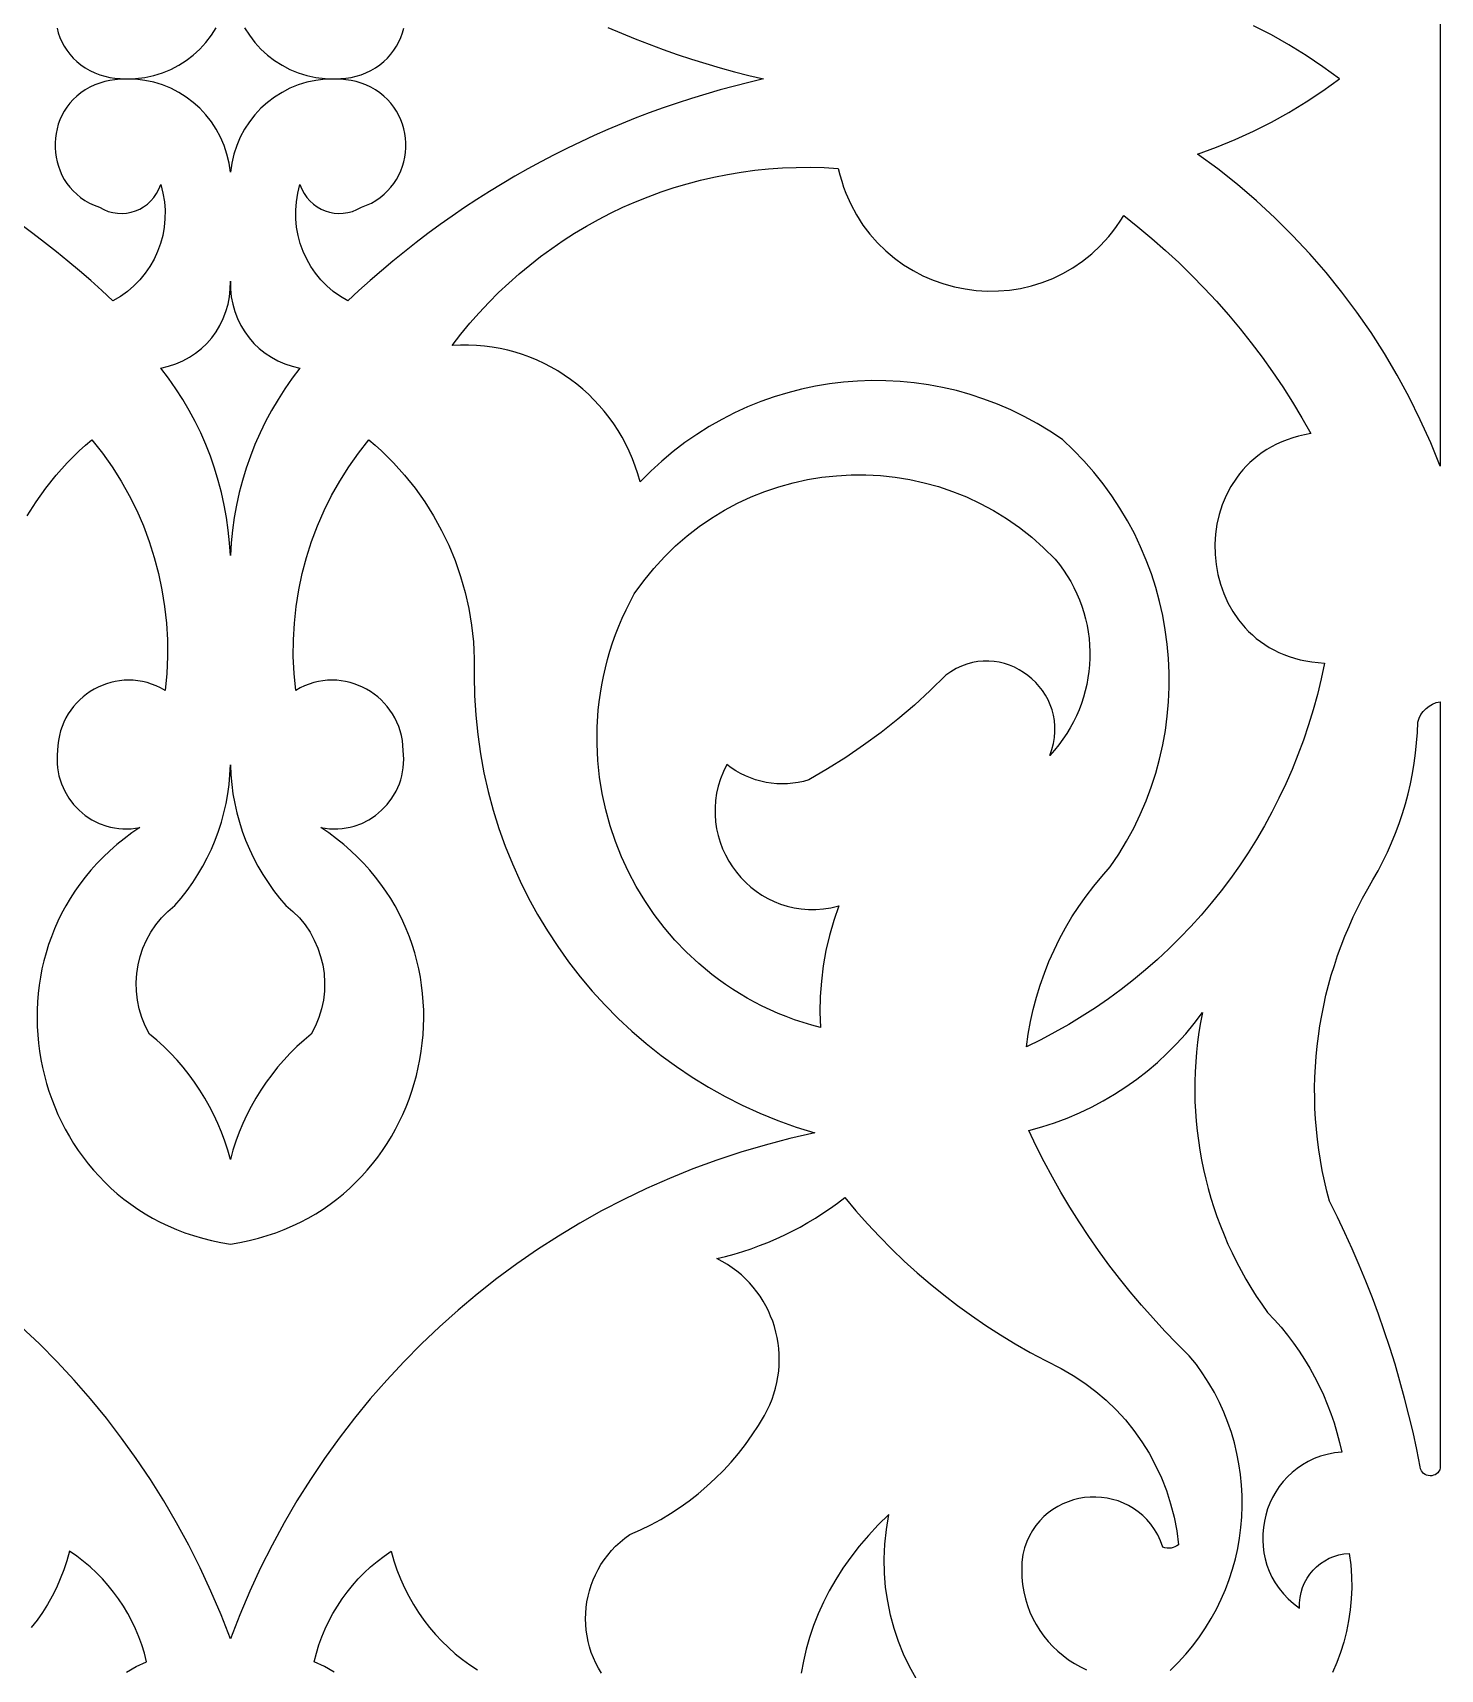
# Model space of a CAD drawing. Extents: x -350 to 350, y -250 to 250.
# Drawn here: x -256.5 to -210, y -52.6 to 1.5 of the extents above; entities that cross this region are included whole.
import ezdxf

# ---------------------------------------------------------------- set-up
doc = ezdxf.new("R2010")
doc.units = 0
doc.layers.add('BITMAP_LAYER', color=18, linetype='CONTINUOUS')

msp = doc.modelspace()

# ---------------------------------------------------------------- linework, layer by layer
at = {"layer": 'BITMAP_LAYER'}
for points in [[(-210.024, 13.07), (-210.024, 0), (-210.024, -12.807), (-210.339, -12.033), (-210.681, -11.273), (-211.049, -10.527), (-211.444, -9.797), (-211.865, -9.083), (-212.311, -8.386), (-212.782, -7.707), (-213.277, -7.045), (-213.796, -6.402), (-214.338, -5.779), (-214.902, -5.175), (-215.489, -4.593), (-216.097, -4.032), (-216.727, -3.493), (-217.377, -2.976), (-218.047, -2.483), (-217.421, -2.255), (-216.805, -2.003), (-216.199, -1.727), (-215.605, -1.428), (-215.023, -1.105), (-214.454, -0.76), (-213.898, -0.391), (-213.356, 0), (-213.898, 0.399), (-214.454, 0.775), (-215.023, 1.127), (-215.605, 1.457), (-216.199, 1.762)], [(-237.535, 1.707), (-237.083, 1.512), (-236.627, 1.325), (-236.168, 1.146), (-235.706, 0.975), (-235.241, 0.812), (-234.773, 0.657), (-234.302, 0.509), (-233.828, 0.37), (-233.352, 0.239), (-232.874, 0.116), (-232.392, 0), (-232.874, -0.114), (-233.352, -0.234), (-233.828, -0.363), (-234.302, -0.5), (-234.773, -0.644), (-235.241, -0.796), (-235.706, -0.956), (-236.168, -1.124), (-236.627, -1.299), (-237.083, -1.482), (-237.535, -1.673), (-237.985, -1.871), (-238.431, -2.076), (-238.873, -2.289), (-239.312, -2.509), (-239.747, -2.737), (-240.178, -2.972), (-240.605, -3.214), (-241.028, -3.464), (-241.448, -3.72), (-241.863, -3.984), (-242.274, -4.255), (-242.68, -4.532), (-243.082, -4.817), (-243.48, -5.109), (-243.872, -5.407), (-244.261, -5.712), (-244.644, -6.024), (-245.022, -6.343), (-245.396, -6.668), (-245.764, -7), (-246.127, -7.339), (-246.377, -7.192), (-246.609, -7.025), (-246.823, -6.841), (-247.019, -6.641), (-247.196, -6.425), (-247.353, -6.196), (-247.49, -5.956), (-247.606, -5.704), (-247.701, -5.444), (-247.774, -5.176), (-247.823, -4.902), (-247.85, -4.624), (-247.852, -4.342), (-247.831, -4.059), (-247.784, -3.775), (-247.711, -3.493), (-247.65, -3.647), (-247.574, -3.788), (-247.484, -3.917), (-247.381, -4.033), (-247.268, -4.136), (-247.145, -4.225), (-247.013, -4.3), (-246.875, -4.36), (-246.731, -4.404), (-246.583, -4.433), (-246.432, -4.445), (-246.279, -4.44), (-246.126, -4.418), (-245.975, -4.378), (-245.827, -4.32), (-245.682, -4.242), (-245.511, -4.178), (-245.35, -4.102), (-245.2, -4.015), (-245.061, -3.919), (-244.932, -3.814), (-244.813, -3.701), (-244.705, -3.58), (-244.608, -3.453), (-244.522, -3.319), (-244.446, -3.18), (-244.381, -3.036), (-244.326, -2.888), (-244.283, -2.737), (-244.25, -2.584), (-244.228, -2.428), (-244.217, -2.272), (-244.216, -2.115), (-244.227, -1.958), (-244.248, -1.802), (-244.281, -1.649), (-244.324, -1.497), (-244.379, -1.349), (-244.444, -1.204), (-244.52, -1.065), (-244.608, -0.93), (-244.707, -0.802), (-244.817, -0.68), (-244.938, -0.565), (-245.07, -0.459), (-245.213, -0.362), (-245.368, -0.274), (-245.533, -0.197), (-245.693, -0.137), (-245.857, -0.089), (-246.024, -0.053), (-246.195, -0.026), (-246.366, -0.01), (-246.538, -0.002), (-246.881, -0.012), (-247.186, -0.047), (-247.481, -0.109), (-247.767, -0.197), (-248.042, -0.308), (-248.304, -0.442), (-248.552, -0.598), (-248.786, -0.775), (-249.003, -0.971), (-249.203, -1.185), (-249.384, -1.415), (-249.545, -1.661), (-249.685, -1.922), (-249.803, -2.196), (-249.898, -2.482), (-249.968, -2.779), (-250.011, -3.085), (-250.055, -2.779), (-250.125, -2.482), (-250.219, -2.196), (-250.337, -1.922), (-250.477, -1.661), (-250.639, -1.415), (-250.82, -1.185), (-251.02, -0.971), (-251.237, -0.775), (-251.47, -0.598), (-251.718, -0.442), (-251.981, -0.308), (-252.255, -0.197), (-252.541, -0.109), (-252.837, -0.047), (-253.142, -0.012), (-253.484, -0.002), (-253.656, -0.01), (-253.828, -0.026), (-253.998, -0.053), (-254.166, -0.089), (-254.33, -0.137), (-254.489, -0.197), (-254.655, -0.274), (-254.809, -0.362), (-254.953, -0.459), (-255.085, -0.565), (-255.206, -0.68), (-255.316, -0.802), (-255.414, -0.93), (-255.502, -1.065), (-255.578, -1.204), (-255.644, -1.349), (-255.698, -1.497), (-255.742, -1.649), (-255.774, -1.802), (-255.796, -1.958), (-255.806, -2.115), (-255.806, -2.272), (-255.795, -2.428), (-255.773, -2.584), (-255.74, -2.737), (-255.696, -2.888), (-255.642, -3.036), (-255.577, -3.18), (-255.501, -3.319), (-255.414, -3.453), (-255.317, -3.58), (-255.209, -3.701), (-255.091, -3.814), (-254.962, -3.919), (-254.822, -4.015), (-254.672, -4.102), (-254.512, -4.178), (-254.341, -4.242), (-254.196, -4.32), (-254.047, -4.378), (-253.896, -4.418), (-253.743, -4.44), (-253.591, -4.445), (-253.44, -4.433), (-253.292, -4.404), (-253.148, -4.36), (-253.009, -4.3), (-252.878, -4.225), (-252.754, -4.136), (-252.641, -4.033), (-252.539, -3.917), (-252.449, -3.788), (-252.372, -3.647), (-252.311, -3.493), (-252.239, -3.775), (-252.192, -4.059), (-252.17, -4.342), (-252.173, -4.624), (-252.199, -4.902), (-252.249, -5.176), (-252.321, -5.444), (-252.416, -5.704), (-252.532, -5.956), (-252.669, -6.196), (-252.826, -6.425), (-253.003, -6.641), (-253.199, -6.841), (-253.413, -7.025), (-253.646, -7.192), (-253.895, -7.339), (-254.258, -7), (-254.627, -6.668), (-255, -6.343), (-255.379, -6.024), (-255.762, -5.712), (-256.15, -5.407), (-256.543, -5.109), (-256.94, -4.817)], [(-255.742, 1.682), (-255.698, 1.527), (-255.644, 1.376), (-255.578, 1.229), (-255.502, 1.086), (-255.414, 0.949), (-255.316, 0.818), (-255.206, 0.693), (-255.085, 0.577), (-254.953, 0.468), (-254.809, 0.369), (-254.655, 0.28), (-254.489, 0.201), (-254.33, 0.14), (-254.166, 0.091), (-253.998, 0.053), (-253.828, 0.027), (-253.656, 0.01), (-253.484, 0.002), (-253.142, 0.012), (-252.837, 0.048), (-252.541, 0.111), (-252.255, 0.2), (-251.981, 0.314), (-251.718, 0.451), (-251.47, 0.61), (-251.237, 0.79), (-251.02, 0.99), (-250.82, 1.208), (-250.639, 1.444), (-250.477, 1.695)], [(-249.545, 1.695), (-249.384, 1.444), (-249.203, 1.208), (-249.003, 0.99), (-248.786, 0.79), (-248.552, 0.61), (-248.304, 0.451), (-248.042, 0.314), (-247.767, 0.2), (-247.481, 0.111), (-247.186, 0.048), (-246.881, 0.012), (-246.538, 0.002), (-246.366, 0.01), (-246.195, 0.027), (-246.024, 0.053), (-245.857, 0.091), (-245.693, 0.14), (-245.533, 0.201), (-245.368, 0.28), (-245.213, 0.369), (-245.07, 0.468), (-244.938, 0.577), (-244.817, 0.693), (-244.707, 0.818), (-244.608, 0.949), (-244.52, 1.086), (-244.444, 1.229), (-244.379, 1.376), (-244.324, 1.527), (-244.281, 1.682)], [(-256.726, -14.447), (-256.434, -13.981), (-256.116, -13.533), (-255.771, -13.102), (-255.401, -12.69), (-255.207, -12.492), (-255.007, -12.298), (-254.801, -12.111), (-254.588, -11.928), (-254.242, -12.369), (-253.921, -12.825), (-253.625, -13.295), (-253.354, -13.778), (-253.108, -14.273), (-252.888, -14.779), (-252.694, -15.296), (-252.527, -15.821), (-252.386, -16.354), (-252.272, -16.894), (-252.185, -17.44), (-252.126, -17.991), (-252.095, -18.545), (-252.092, -19.102), (-252.117, -19.661), (-252.172, -20.22), (-252.318, -20.138), (-252.466, -20.068), (-252.616, -20.01), (-252.767, -19.962), (-252.918, -19.926), (-253.07, -19.9), (-253.222, -19.885), (-253.374, -19.88), (-253.524, -19.885), (-253.673, -19.9), (-253.82, -19.924), (-253.965, -19.958), (-254.108, -20), (-254.247, -20.052), (-254.382, -20.112), (-254.514, -20.18), (-254.641, -20.256), (-254.763, -20.34), (-254.88, -20.432), (-254.991, -20.531), (-255.096, -20.637), (-255.195, -20.75), (-255.286, -20.87), (-255.37, -20.996), (-255.447, -21.128), (-255.515, -21.266), (-255.574, -21.41), (-255.624, -21.559), (-255.664, -21.713), (-255.694, -21.872), (-255.714, -22.036), (-255.723, -22.204), (-255.737, -22.35), (-255.742, -22.494), (-255.738, -22.636), (-255.725, -22.776), (-255.705, -22.913), (-255.676, -23.048), (-255.64, -23.179), (-255.596, -23.307), (-255.487, -23.552), (-255.352, -23.781), (-255.192, -23.992), (-255.01, -24.183), (-254.808, -24.352), (-254.587, -24.497), (-254.351, -24.615), (-254.1, -24.706), (-253.971, -24.741), (-253.838, -24.767), (-253.703, -24.786), (-253.566, -24.797), (-253.427, -24.799), (-253.287, -24.792), (-253.144, -24.776), (-253.001, -24.751), (-253.267, -24.933), (-253.521, -25.122), (-253.763, -25.318), (-253.995, -25.52), (-254.215, -25.729), (-254.425, -25.944), (-254.624, -26.165), (-254.811, -26.392), (-254.988, -26.623), (-255.154, -26.86), (-255.309, -27.101), (-255.454, -27.346), (-255.588, -27.595), (-255.712, -27.848), (-255.825, -28.104), (-255.928, -28.364), (-256.021, -28.626), (-256.104, -28.891), (-256.176, -29.157), (-256.238, -29.426), (-256.29, -29.696), (-256.333, -29.968), (-256.365, -30.24), (-256.388, -30.513), (-256.4, -30.787), (-256.403, -31.061), (-256.397, -31.334), (-256.381, -31.607), (-256.355, -31.879), (-256.321, -32.15), (-256.276, -32.419), (-256.223, -32.687), (-256.16, -32.952), (-256.088, -33.215), (-256.007, -33.476), (-255.917, -33.734), (-255.818, -33.988), (-255.71, -34.239), (-255.594, -34.486), (-255.468, -34.729), (-255.334, -34.967), (-255.192, -35.2), (-255.04, -35.429), (-254.881, -35.652), (-254.713, -35.87), (-254.536, -36.081), (-254.352, -36.286), (-254.159, -36.485), (-253.958, -36.677), (-253.749, -36.862), (-253.532, -37.039), (-253.306, -37.208), (-253.074, -37.369), (-252.833, -37.522), (-252.584, -37.667), (-252.328, -37.802), (-252.065, -37.928), (-251.793, -38.044), (-251.515, -38.151), (-251.228, -38.247), (-250.935, -38.333), (-250.634, -38.408), (-250.326, -38.472), (-250.011, -38.525), (-249.696, -38.472), (-249.388, -38.408), (-249.087, -38.333), (-248.794, -38.247), (-248.508, -38.151), (-248.229, -38.044), (-247.958, -37.928), (-247.694, -37.802), (-247.438, -37.667), (-247.19, -37.522), (-246.949, -37.369), (-246.716, -37.208), (-246.491, -37.039), (-246.274, -36.862), (-246.065, -36.677), (-245.864, -36.485), (-245.671, -36.286), (-245.486, -36.081), (-245.31, -35.87), (-245.142, -35.652), (-244.982, -35.429), (-244.831, -35.2), (-244.688, -34.967), (-244.554, -34.729), (-244.429, -34.486), (-244.312, -34.239), (-244.204, -33.988), (-244.105, -33.734), (-244.015, -33.476), (-243.934, -33.215), (-243.862, -32.952), (-243.8, -32.687), (-243.746, -32.419), (-243.702, -32.15), (-243.667, -31.879), (-243.641, -31.607), (-243.625, -31.334), (-243.619, -31.061), (-243.622, -30.787), (-243.635, -30.513), (-243.657, -30.24), (-243.69, -29.968), (-243.732, -29.696), (-243.784, -29.426), (-243.847, -29.157), (-243.919, -28.891), (-244.001, -28.626), (-244.094, -28.364), (-244.197, -28.104), (-244.31, -27.848), (-244.434, -27.595), (-244.568, -27.346), (-244.713, -27.101), (-244.868, -26.86), (-245.034, -26.623), (-245.211, -26.392), (-245.399, -26.165), (-245.597, -25.944), (-245.807, -25.729), (-246.027, -25.52), (-246.259, -25.318), (-246.502, -25.122), (-246.756, -24.933), (-247.021, -24.751), (-246.878, -24.776), (-246.736, -24.792), (-246.595, -24.799), (-246.456, -24.797), (-246.319, -24.786), (-246.184, -24.767), (-246.052, -24.741), (-245.922, -24.706), (-245.672, -24.615), (-245.435, -24.497), (-245.215, -24.352), (-245.012, -24.183), (-244.83, -23.992), (-244.671, -23.781), (-244.535, -23.552), (-244.427, -23.307), (-244.383, -23.179), (-244.346, -23.048), (-244.318, -22.913), (-244.297, -22.776), (-244.285, -22.636), (-244.281, -22.494), (-244.285, -22.35), (-244.299, -22.204), (-244.308, -22.036), (-244.328, -21.872), (-244.358, -21.713), (-244.399, -21.559), (-244.449, -21.41), (-244.508, -21.266), (-244.576, -21.128), (-244.652, -20.996), (-244.736, -20.87), (-244.828, -20.75), (-244.926, -20.637), (-245.031, -20.531), (-245.142, -20.432), (-245.259, -20.34), (-245.382, -20.256), (-245.509, -20.18), (-245.64, -20.112), (-245.776, -20.052), (-245.915, -20), (-246.057, -19.958), (-246.202, -19.924), (-246.349, -19.9), (-246.498, -19.885), (-246.649, -19.88), (-246.8, -19.885), (-246.952, -19.9), (-247.104, -19.926), (-247.256, -19.962), (-247.407, -20.01), (-247.557, -20.068), (-247.705, -20.138), (-247.851, -20.22), (-247.905, -19.661), (-247.931, -19.102), (-247.927, -18.545), (-247.896, -17.991), (-247.837, -17.44), (-247.75, -16.894), (-247.637, -16.354), (-247.496, -15.821), (-247.328, -15.296), (-247.134, -14.779), (-246.914, -14.273), (-246.668, -13.778), (-246.397, -13.295), (-246.101, -12.825), (-245.78, -12.369), (-245.434, -11.928), (-245.222, -12.111), (-245.016, -12.298), (-244.621, -12.69), (-244.251, -13.102), (-243.907, -13.533), (-243.588, -13.981), (-243.296, -14.447), (-243.032, -14.927), (-242.794, -15.421), (-242.585, -15.928), (-242.404, -16.447), (-242.253, -16.976), (-242.132, -17.514), (-242.04, -18.06), (-241.98, -18.612), (-241.962, -18.891), (-241.951, -19.17), (-241.949, -19.451), (-241.955, -19.732), (-241.942, -20.387), (-241.903, -21.036), (-241.838, -21.679), (-241.748, -22.315), (-241.632, -22.944), (-241.491, -23.565), (-241.327, -24.177), (-241.138, -24.78), (-240.927, -25.373), (-240.692, -25.955), (-240.435, -26.526), (-240.157, -27.086), (-239.856, -27.633), (-239.535, -28.167), (-239.193, -28.688), (-238.832, -29.194), (-238.45, -29.685), (-238.05, -30.161), (-237.631, -30.621), (-237.193, -31.064), (-236.738, -31.49), (-236.266, -31.898), (-235.777, -32.287), (-235.271, -32.657), (-234.75, -33.007), (-234.213, -33.337), (-233.661, -33.646), (-233.095, -33.933), (-232.514, -34.198), (-231.921, -34.439), (-231.313, -34.658), (-230.694, -34.852), (-231.52, -35.04), (-232.336, -35.253), (-233.142, -35.492), (-233.938, -35.755), (-234.722, -36.044), (-235.495, -36.356), (-236.256, -36.691), (-237.004, -37.05), (-237.74, -37.432), (-238.462, -37.837), (-239.17, -38.263), (-239.864, -38.711), (-240.543, -39.18), (-241.207, -39.67), (-241.855, -40.18), (-242.487, -40.71), (-243.102, -41.26), (-243.7, -41.829), (-244.28, -42.416), (-244.842, -43.022), (-245.386, -43.646), (-245.911, -44.288), (-246.416, -44.946), (-246.902, -45.621), (-247.367, -46.313), (-247.811, -47.02), (-248.234, -47.743), (-248.635, -48.481), (-249.013, -49.234), (-249.369, -50.001), (-249.702, -50.782), (-250.011, -51.576), (-250.32, -50.782), (-250.653, -50.001), (-251.009, -49.234), (-251.388, -48.481), (-251.789, -47.743), (-252.212, -47.02), (-252.656, -46.313), (-253.121, -45.621), (-253.606, -44.946), (-254.111, -44.288), (-254.636, -43.646), (-255.18, -43.022), (-255.742, -42.416), (-256.323, -41.829), (-256.921, -41.26)], [(-218.949, -52.626), (-218.684, -52.363), (-218.434, -52.09), (-218.199, -51.807), (-217.98, -51.516), (-217.777, -51.216), (-217.589, -50.909), (-217.417, -50.595), (-217.261, -50.274), (-217.12, -49.947), (-216.996, -49.616), (-216.887, -49.279), (-216.794, -48.939), (-216.716, -48.595), (-216.655, -48.248), (-216.61, -47.9), (-216.58, -47.549), (-216.567, -47.198), (-216.57, -46.846), (-216.588, -46.494), (-216.623, -46.144), (-216.675, -45.794), (-216.742, -45.447), (-216.826, -45.102), (-216.926, -44.761), (-217.042, -44.423), (-217.174, -44.09), (-217.323, -43.762), (-217.489, -43.439), (-217.671, -43.123), (-217.869, -42.814), (-218.084, -42.512), (-218.316, -42.218), (-218.726, -41.814), (-219.126, -41.402), (-219.516, -40.98), (-219.897, -40.549), (-220.267, -40.111), (-220.626, -39.663), (-220.975, -39.208), (-221.314, -38.744), (-221.642, -38.273), (-221.959, -37.794), (-222.264, -37.307), (-222.559, -36.813), (-222.843, -36.313), (-223.114, -35.805), (-223.375, -35.291), (-223.623, -34.77), (-223.194, -34.652), (-222.772, -34.516), (-222.357, -34.361), (-221.951, -34.189), (-221.552, -34), (-221.163, -33.793), (-220.784, -33.57), (-220.414, -33.331), (-220.055, -33.076), (-219.707, -32.805), (-219.371, -32.519), (-219.047, -32.219), (-218.736, -31.904), (-218.437, -31.574), (-218.153, -31.231), (-217.883, -30.874), (-217.944, -31.2), (-217.997, -31.525), (-218.042, -31.851), (-218.078, -32.178), (-218.105, -32.505), (-218.123, -32.831), (-218.134, -33.158), (-218.135, -33.484), (-218.129, -33.81), (-218.114, -34.135), (-218.09, -34.459), (-218.058, -34.782), (-218.018, -35.104), (-217.97, -35.425), (-217.913, -35.744), (-217.849, -36.062), (-217.776, -36.378), (-217.695, -36.692), (-217.606, -37.004), (-217.509, -37.313), (-217.404, -37.62), (-217.291, -37.924), (-217.17, -38.226), (-217.041, -38.525), (-216.904, -38.82), (-216.759, -39.113), (-216.607, -39.401), (-216.447, -39.687), (-216.279, -39.968), (-216.104, -40.246), (-215.921, -40.519), (-215.73, -40.788), (-215.502, -41.03), (-215.283, -41.28), (-215.074, -41.537), (-214.875, -41.801), (-214.685, -42.071), (-214.505, -42.348), (-214.335, -42.631), (-214.175, -42.92), (-214.026, -43.215), (-213.886, -43.514), (-213.758, -43.819), (-213.64, -44.129), (-213.533, -44.443), (-213.438, -44.761), (-213.353, -45.083), (-213.28, -45.408), (-213.523, -45.435), (-213.756, -45.48), (-213.978, -45.543), (-214.189, -45.622), (-214.39, -45.715), (-214.579, -45.824), (-214.756, -45.945), (-214.922, -46.08), (-215.075, -46.225), (-215.216, -46.381), (-215.345, -46.547), (-215.46, -46.722), (-215.563, -46.904), (-215.652, -47.093), (-215.728, -47.287), (-215.789, -47.487), (-215.837, -47.69), (-215.87, -47.897), (-215.888, -48.105), (-215.891, -48.315), (-215.879, -48.524), (-215.852, -48.733), (-215.809, -48.94), (-215.75, -49.144), (-215.675, -49.344), (-215.584, -49.54), (-215.476, -49.73), (-215.35, -49.914), (-215.208, -50.09), (-215.048, -50.258), (-214.87, -50.416), (-214.674, -50.564), (-214.674, -50.386), (-214.656, -50.212), (-214.622, -50.043), (-214.571, -49.881), (-214.506, -49.726), (-214.426, -49.579), (-214.333, -49.44), (-214.227, -49.312), (-214.109, -49.195), (-213.981, -49.089), (-213.842, -48.997), (-213.695, -48.917), (-213.539, -48.853), (-213.375, -48.804), (-213.205, -48.771), (-213.029, -48.756), (-212.981, -49.137), (-212.955, -49.515), (-212.949, -49.89), (-212.963, -50.261), (-212.997, -50.627), (-213.05, -50.988), (-213.122, -51.343), (-213.213, -51.692), (-213.321, -52.034), (-213.446, -52.368), (-213.588, -52.695)], [(-237.749, -52.72), (-237.848, -52.553), (-237.937, -52.382), (-238.015, -52.207), (-238.083, -52.029), (-238.14, -51.848), (-238.187, -51.665), (-238.224, -51.48), (-238.25, -51.294), (-238.265, -51.107), (-238.271, -50.919), (-238.266, -50.731), (-238.251, -50.544), (-238.225, -50.358), (-238.19, -50.174), (-238.144, -49.991), (-238.088, -49.811), (-238.022, -49.634), (-237.946, -49.46), (-237.859, -49.291), (-237.763, -49.126), (-237.657, -48.965), (-237.54, -48.81), (-237.414, -48.661), (-237.277, -48.519), (-237.131, -48.383), (-236.975, -48.254), (-236.808, -48.134), (-236.461, -47.981), (-236.12, -47.814), (-235.788, -47.633), (-235.464, -47.439), (-235.149, -47.232), (-234.843, -47.013), (-234.546, -46.781), (-234.259, -46.537), (-233.983, -46.281), (-233.717, -46.015), (-233.461, -45.737), (-233.217, -45.448), (-232.985, -45.149), (-232.764, -44.84), (-232.556, -44.521), (-232.361, -44.193), (-232.266, -44.017), (-232.182, -43.838), (-232.108, -43.657), (-232.044, -43.474), (-231.991, -43.29), (-231.947, -43.104), (-231.913, -42.918), (-231.888, -42.73), (-231.873, -42.543), (-231.868, -42.356), (-231.872, -42.169), (-231.885, -41.983), (-231.908, -41.799), (-231.939, -41.616), (-231.98, -41.435), (-232.029, -41.256), (-232.087, -41.08), (-232.154, -40.908), (-232.229, -40.738), (-232.312, -40.572), (-232.404, -40.411), (-232.504, -40.254), (-232.612, -40.101), (-232.728, -39.954), (-232.852, -39.813), (-232.984, -39.677), (-233.123, -39.548), (-233.269, -39.425), (-233.424, -39.309), (-233.585, -39.201), (-233.754, -39.1), (-233.93, -39.008), (-233.642, -38.938), (-233.358, -38.86), (-233.076, -38.774), (-232.796, -38.68), (-232.519, -38.579), (-232.246, -38.471), (-231.975, -38.355), (-231.708, -38.232), (-231.444, -38.101), (-231.184, -37.964), (-230.927, -37.819), (-230.674, -37.667), (-230.426, -37.508), (-230.181, -37.342), (-229.941, -37.169), (-229.705, -36.989), (-229.334, -37.431), (-228.952, -37.862), (-228.559, -38.282), (-228.154, -38.691), (-227.74, -39.088), (-227.315, -39.473), (-226.879, -39.847), (-226.435, -40.208), (-225.98, -40.557), (-225.516, -40.893), (-225.043, -41.217), (-224.562, -41.528), (-224.072, -41.825), (-223.573, -42.11), (-223.066, -42.38), (-222.552, -42.637), (-222.152, -42.868), (-221.77, -43.121), (-221.406, -43.397), (-221.061, -43.693), (-220.736, -44.008), (-220.431, -44.342), (-220.148, -44.694), (-219.886, -45.062), (-219.648, -45.446), (-219.432, -45.844), (-219.241, -46.255), (-219.075, -46.678), (-218.934, -47.113), (-218.819, -47.557), (-218.732, -48.01), (-218.672, -48.471), (-218.729, -48.509), (-218.79, -48.54), (-218.854, -48.562), (-218.919, -48.577), (-218.986, -48.583), (-219.054, -48.581), (-219.121, -48.57), (-219.187, -48.551), (-219.267, -48.339), (-219.36, -48.143), (-219.467, -47.96), (-219.586, -47.793), (-219.716, -47.64), (-219.856, -47.501), (-220.005, -47.377), (-220.162, -47.267), (-220.326, -47.171), (-220.497, -47.089), (-220.672, -47.022), (-220.852, -46.969), (-221.035, -46.929), (-221.22, -46.904), (-221.406, -46.893), (-221.593, -46.896), (-221.779, -46.912), (-221.963, -46.943), (-222.145, -46.987), (-222.323, -47.045), (-222.496, -47.116), (-222.664, -47.201), (-222.825, -47.3), (-222.979, -47.412), (-223.124, -47.538), (-223.26, -47.677), (-223.385, -47.83), (-223.498, -47.995), (-223.6, -48.174), (-223.687, -48.367), (-223.761, -48.572), (-223.819, -48.79), (-223.847, -49.046), (-223.857, -49.298), (-223.851, -49.546), (-223.828, -49.788), (-223.789, -50.025), (-223.735, -50.256), (-223.666, -50.481), (-223.583, -50.698), (-223.487, -50.909), (-223.378, -51.111), (-223.256, -51.305), (-223.123, -51.491), (-222.98, -51.667), (-222.825, -51.833), (-222.661, -51.99), (-222.487, -52.135), (-222.305, -52.27), (-222.115, -52.392), (-221.918, -52.503), (-221.714, -52.601)], [(-227.349, -52.893), (-227.565, -52.498), (-227.759, -52.089), (-227.928, -51.668), (-228.073, -51.236), (-228.193, -50.793), (-228.286, -50.34), (-228.353, -49.879), (-228.391, -49.409), (-228.4, -48.933), (-228.38, -48.451), (-228.329, -47.964), (-228.247, -47.473), (-228.596, -47.813), (-228.922, -48.161), (-229.225, -48.516), (-229.506, -48.876), (-229.764, -49.243), (-230, -49.614), (-230.215, -49.991), (-230.409, -50.371), (-230.582, -50.756), (-230.734, -51.143), (-230.867, -51.533), (-230.979, -51.925), (-231.072, -52.319), (-231.146, -52.714)], [(-253.442, -52.682), (-253.124, -52.499), (-252.783, -52.338), (-252.855, -52.058), (-252.94, -51.783), (-253.037, -51.514), (-253.147, -51.25), (-253.269, -50.993), (-253.403, -50.742), (-253.548, -50.498), (-253.704, -50.261), (-253.872, -50.033), (-254.05, -49.812), (-254.238, -49.6), (-254.437, -49.397), (-254.645, -49.203), (-254.864, -49.019), (-255.091, -48.846), (-255.327, -48.683), (-255.416, -48.996), (-255.518, -49.302), (-255.634, -49.6), (-255.763, -49.889), (-255.905, -50.17), (-256.059, -50.442), (-256.225, -50.705), (-256.403, -50.958), (-256.591, -51.201)], [(-246.581, -52.682), (-246.899, -52.499), (-247.239, -52.338), (-247.167, -52.058), (-247.083, -51.783), (-246.985, -51.514), (-246.875, -51.25), (-246.753, -50.993), (-246.62, -50.742), (-246.475, -50.498), (-246.318, -50.261), (-246.151, -50.033), (-245.973, -49.812), (-245.784, -49.6), (-245.585, -49.397), (-245.377, -49.203), (-245.159, -49.019), (-244.932, -48.846), (-244.695, -48.683), (-244.607, -48.996), (-244.505, -49.302), (-244.389, -49.6), (-244.259, -49.889), (-244.118, -50.17), (-243.963, -50.442), (-243.797, -50.705), (-243.62, -50.958), (-243.431, -51.201), (-243.232, -51.435), (-243.023, -51.658), (-242.805, -51.871), (-242.577, -52.073), (-242.34, -52.263), (-242.095, -52.443), (-241.843, -52.61)]]:
    msp.add_lwpolyline(points, dxfattribs=at)
for points in [[(-242.677, -8.811), (-242.391, -8.44), (-242.095, -8.08), (-241.789, -7.731), (-241.473, -7.393), (-241.148, -7.066), (-240.813, -6.75), (-240.47, -6.446), (-240.119, -6.153), (-239.759, -5.872), (-239.391, -5.603), (-239.016, -5.346), (-238.633, -5.101), (-238.244, -4.868), (-237.847, -4.648), (-237.445, -4.44), (-237.036, -4.244), (-236.621, -4.062), (-236.202, -3.893), (-235.776, -3.736), (-235.346, -3.593), (-234.912, -3.463), (-234.473, -3.347), (-234.03, -3.245), (-233.584, -3.156), (-233.134, -3.081), (-232.681, -3.02), (-232.226, -2.973), (-231.768, -2.941), (-231.308, -2.923), (-230.846, -2.92), (-230.382, -2.932), (-229.918, -2.958), (-229.866, -3.169), (-229.807, -3.375), (-229.742, -3.576), (-229.669, -3.771), (-229.505, -4.145), (-229.317, -4.498), (-229.106, -4.829), (-228.873, -5.137), (-228.621, -5.423), (-228.351, -5.686), (-228.064, -5.927), (-227.762, -6.144), (-227.446, -6.338), (-227.119, -6.507), (-226.781, -6.653), (-226.434, -6.775), (-226.081, -6.872), (-225.721, -6.944), (-225.358, -6.992), (-224.992, -7.014), (-224.625, -7.01), (-224.259, -6.981), (-223.895, -6.925), (-223.535, -6.843), (-223.18, -6.735), (-222.832, -6.599), (-222.492, -6.437), (-222.162, -6.247), (-221.844, -6.03), (-221.54, -5.785), (-221.25, -5.511), (-220.976, -5.209), (-220.846, -5.048), (-220.72, -4.879), (-220.599, -4.703), (-220.484, -4.519), (-220.014, -4.89), (-219.555, -5.273), (-219.106, -5.667), (-218.667, -6.072), (-218.239, -6.488), (-217.822, -6.915), (-217.417, -7.352), (-217.022, -7.799), (-216.639, -8.257), (-216.268, -8.725), (-215.909, -9.202), (-215.562, -9.688), (-215.227, -10.184), (-214.904, -10.689), (-214.594, -11.202), (-214.297, -11.724), (-214.504, -11.763), (-214.704, -11.81), (-214.897, -11.866), (-215.082, -11.929), (-215.261, -12), (-215.432, -12.079), (-215.597, -12.164), (-215.754, -12.255), (-215.905, -12.354), (-216.048, -12.458), (-216.184, -12.568), (-216.314, -12.683), (-216.436, -12.804), (-216.552, -12.93), (-216.66, -13.061), (-216.762, -13.195), (-216.945, -13.477), (-217.1, -13.773), (-217.228, -14.081), (-217.329, -14.399), (-217.403, -14.724), (-217.45, -15.055), (-217.47, -15.388), (-217.464, -15.722), (-217.431, -16.054), (-217.372, -16.383), (-217.287, -16.705), (-217.175, -17.019), (-217.038, -17.323), (-216.875, -17.614), (-216.686, -17.889), (-216.472, -18.147), (-216.355, -18.269), (-216.232, -18.386), (-216.102, -18.497), (-215.966, -18.602), (-215.824, -18.702), (-215.676, -18.795), (-215.522, -18.881), (-215.361, -18.961), (-215.194, -19.033), (-215.021, -19.098), (-214.841, -19.155), (-214.656, -19.204), (-214.464, -19.245), (-214.266, -19.277), (-214.062, -19.301), (-213.852, -19.315), (-213.961, -19.835), (-214.085, -20.35), (-214.224, -20.859), (-214.377, -21.362), (-214.545, -21.86), (-214.726, -22.35), (-214.922, -22.835), (-215.131, -23.312), (-215.353, -23.782), (-215.589, -24.245), (-215.837, -24.7), (-216.099, -25.147), (-216.373, -25.585), (-216.66, -26.016), (-216.958, -26.437), (-217.269, -26.85), (-217.591, -27.253), (-217.926, -27.646), (-218.271, -28.03), (-218.627, -28.404), (-218.995, -28.767), (-219.373, -29.119), (-219.762, -29.461), (-220.161, -29.792), (-220.57, -30.111), (-220.989, -30.418), (-221.418, -30.713), (-221.856, -30.996), (-222.304, -31.267), (-222.761, -31.525), (-223.226, -31.769), (-223.7, -32.001), (-223.641, -31.585), (-223.566, -31.172), (-223.475, -30.765), (-223.368, -30.361), (-223.246, -29.963), (-223.108, -29.571), (-222.955, -29.185), (-222.787, -28.805), (-222.604, -28.432), (-222.406, -28.067), (-222.195, -27.71), (-221.969, -27.361), (-221.729, -27.021), (-221.476, -26.69), (-221.209, -26.369), (-220.929, -26.058), (-220.648, -25.637), (-220.389, -25.208), (-220.153, -24.771), (-219.938, -24.326), (-219.745, -23.875), (-219.574, -23.418), (-219.425, -22.955), (-219.297, -22.488), (-219.191, -22.018), (-219.107, -21.544), (-219.044, -21.069), (-219.002, -20.592), (-218.981, -20.114), (-218.982, -19.637), (-219.004, -19.16), (-219.046, -18.685), (-219.11, -18.213), (-219.194, -17.743), (-219.299, -17.278), (-219.425, -16.817), (-219.571, -16.361), (-219.738, -15.912), (-219.925, -15.469), (-220.132, -15.035), (-220.36, -14.608), (-220.608, -14.191), (-220.876, -13.784), (-221.163, -13.387), (-221.471, -13.002), (-221.799, -12.63), (-222.146, -12.27), (-222.513, -11.923), (-222.926, -11.647), (-223.347, -11.392), (-223.777, -11.159), (-224.213, -10.946), (-224.656, -10.755), (-225.104, -10.585), (-225.558, -10.435), (-226.015, -10.307), (-226.477, -10.2), (-226.941, -10.113), (-227.407, -10.047), (-227.875, -10.002), (-228.343, -9.977), (-228.812, -9.973), (-229.28, -9.989), (-229.746, -10.025), (-230.211, -10.082), (-230.673, -10.159), (-231.132, -10.256), (-231.586, -10.374), (-232.036, -10.511), (-232.48, -10.668), (-232.918, -10.845), (-233.349, -11.042), (-233.773, -11.259), (-234.189, -11.495), (-234.595, -11.751), (-234.992, -12.026), (-235.378, -12.321), (-235.754, -12.635), (-236.117, -12.969), (-236.469, -13.322), (-236.542, -13.061), (-236.627, -12.805), (-236.722, -12.556), (-236.826, -12.312), (-236.941, -12.075), (-237.065, -11.844), (-237.199, -11.62), (-237.341, -11.403), (-237.492, -11.192), (-237.652, -10.99), (-237.819, -10.794), (-237.995, -10.607), (-238.177, -10.427), (-238.367, -10.255), (-238.564, -10.092), (-238.768, -9.938), (-238.977, -9.792), (-239.193, -9.656), (-239.414, -9.528), (-239.641, -9.41), (-239.873, -9.302), (-240.11, -9.204), (-240.351, -9.115), (-240.596, -9.038), (-240.846, -8.97), (-241.099, -8.913), (-241.355, -8.868), (-241.615, -8.833), (-241.877, -8.81), (-242.141, -8.799), (-242.408, -8.799)], [(-250.011, -15.758), (-250.038, -15.337), (-250.08, -14.917), (-250.139, -14.501), (-250.214, -14.088), (-250.305, -13.678), (-250.412, -13.273), (-250.534, -12.873), (-250.671, -12.478), (-250.824, -12.088), (-250.992, -11.705), (-251.175, -11.328), (-251.373, -10.958), (-251.585, -10.596), (-251.812, -10.242), (-252.053, -9.896), (-252.309, -9.559), (-252.057, -9.502), (-251.815, -9.423), (-251.584, -9.323), (-251.366, -9.204), (-251.16, -9.066), (-250.968, -8.912), (-250.79, -8.742), (-250.628, -8.557), (-250.483, -8.358), (-250.356, -8.147), (-250.246, -7.925), (-250.157, -7.693), (-250.088, -7.452), (-250.04, -7.204), (-250.014, -6.948), (-250.011, -6.688), (-250.009, -6.948), (-249.983, -7.204), (-249.935, -7.452), (-249.866, -7.693), (-249.776, -7.925), (-249.667, -8.147), (-249.539, -8.358), (-249.394, -8.557), (-249.232, -8.742), (-249.055, -8.912), (-248.863, -9.066), (-248.657, -9.204), (-248.438, -9.323), (-248.207, -9.423), (-247.966, -9.502), (-247.714, -9.559), (-247.969, -9.896), (-248.21, -10.242), (-248.437, -10.596), (-248.65, -10.958), (-248.847, -11.328), (-249.03, -11.705), (-249.198, -12.088), (-249.351, -12.478), (-249.489, -12.873), (-249.611, -13.273), (-249.717, -13.678), (-249.808, -14.088), (-249.883, -14.501), (-249.942, -14.917), (-249.985, -15.337)], [(-222.928, -22.367), (-222.859, -22.168), (-222.808, -21.971), (-222.775, -21.776), (-222.759, -21.584), (-222.76, -21.396), (-222.777, -21.212), (-222.809, -21.033), (-222.855, -20.859), (-222.914, -20.691), (-222.987, -20.529), (-223.071, -20.375), (-223.168, -20.227), (-223.274, -20.088), (-223.391, -19.957), (-223.517, -19.836), (-223.652, -19.724), (-223.794, -19.623), (-223.943, -19.533), (-224.099, -19.453), (-224.26, -19.386), (-224.426, -19.332), (-224.597, -19.29), (-224.77, -19.263), (-224.947, -19.249), (-225.125, -19.25), (-225.305, -19.267), (-225.485, -19.299), (-225.665, -19.348), (-225.844, -19.414), (-226.021, -19.498), (-226.196, -19.599), (-226.368, -19.72), (-226.878, -20.221), (-227.405, -20.703), (-227.949, -21.166), (-228.507, -21.609), (-229.082, -22.032), (-229.67, -22.435), (-230.273, -22.816), (-230.889, -23.176), (-231.065, -23.226), (-231.242, -23.264), (-231.42, -23.291), (-231.599, -23.307), (-231.777, -23.312), (-231.955, -23.306), (-232.133, -23.289), (-232.308, -23.262), (-232.482, -23.224), (-232.653, -23.175), (-232.821, -23.115), (-232.986, -23.046), (-233.147, -22.966), (-233.303, -22.875), (-233.455, -22.775), (-233.601, -22.665), (-233.716, -22.902), (-233.81, -23.141), (-233.885, -23.381), (-233.939, -23.621), (-233.975, -23.86), (-233.992, -24.098), (-233.992, -24.333), (-233.974, -24.566), (-233.939, -24.795), (-233.889, -25.02), (-233.823, -25.239), (-233.742, -25.453), (-233.647, -25.66), (-233.538, -25.86), (-233.416, -26.051), (-233.281, -26.234), (-233.135, -26.407), (-232.977, -26.569), (-232.808, -26.721), (-232.63, -26.861), (-232.441, -26.988), (-232.244, -27.102), (-232.038, -27.202), (-231.825, -27.287), (-231.604, -27.356), (-231.376, -27.409), (-231.143, -27.445), (-230.904, -27.463), (-230.66, -27.463), (-230.412, -27.443), (-230.16, -27.404), (-229.905, -27.343), (-230.071, -27.829), (-230.211, -28.321), (-230.326, -28.82), (-230.415, -29.323), (-230.478, -29.831), (-230.514, -30.341), (-230.525, -30.854), (-230.509, -31.367), (-230.798, -31.289), (-231.083, -31.202), (-231.362, -31.108), (-231.637, -31.007), (-231.907, -30.898), (-232.172, -30.781), (-232.431, -30.658), (-232.686, -30.527), (-232.936, -30.39), (-233.18, -30.246), (-233.419, -30.096), (-233.652, -29.939), (-233.88, -29.777), (-234.103, -29.608), (-234.531, -29.253), (-234.936, -28.875), (-235.317, -28.477), (-235.675, -28.06), (-236.008, -27.624), (-236.316, -27.171), (-236.598, -26.702), (-236.854, -26.219), (-237.083, -25.723), (-237.285, -25.214), (-237.459, -24.696), (-237.604, -24.167), (-237.721, -23.631), (-237.808, -23.087), (-237.865, -22.538), (-237.891, -21.985), (-237.887, -21.429), (-237.85, -20.871), (-237.82, -20.592), (-237.781, -20.313), (-237.735, -20.034), (-237.68, -19.755), (-237.617, -19.477), (-237.545, -19.199), (-237.465, -18.923), (-237.377, -18.647), (-237.279, -18.372), (-237.173, -18.099), (-237.059, -17.828), (-236.935, -17.557), (-236.803, -17.289), (-236.662, -17.023), (-236.349, -16.591), (-236.017, -16.184), (-235.666, -15.801), (-235.299, -15.443), (-234.915, -15.11), (-234.517, -14.802), (-234.106, -14.519), (-233.682, -14.262), (-233.246, -14.029), (-232.801, -13.822), (-232.346, -13.641), (-231.884, -13.484), (-231.415, -13.354), (-230.94, -13.249), (-230.461, -13.17), (-229.979, -13.118), (-229.494, -13.091), (-229.009, -13.09), (-228.524, -13.115), (-228.04, -13.167), (-227.558, -13.245), (-227.081, -13.35), (-226.608, -13.481), (-226.141, -13.639), (-225.681, -13.823), (-225.229, -14.035), (-224.787, -14.274), (-224.355, -14.539), (-223.934, -14.832), (-223.527, -15.152), (-223.134, -15.499), (-222.755, -15.874), (-222.61, -16.054), (-222.475, -16.239), (-222.349, -16.428), (-222.234, -16.622), (-222.128, -16.819), (-222.032, -17.021), (-221.945, -17.225), (-221.869, -17.432), (-221.802, -17.642), (-221.745, -17.855), (-221.697, -18.069), (-221.659, -18.284), (-221.631, -18.501), (-221.613, -18.718), (-221.604, -18.936), (-221.605, -19.154), (-221.616, -19.372), (-221.636, -19.589), (-221.666, -19.805), (-221.706, -20.02), (-221.755, -20.233), (-221.814, -20.444), (-221.882, -20.653), (-221.96, -20.859), (-222.048, -21.062), (-222.145, -21.261), (-222.252, -21.457), (-222.368, -21.649), (-222.494, -21.836), (-222.629, -22.018), (-222.774, -22.195)], [(-210.022, -45.926), (-210.04, -45.987), (-210.067, -46.041), (-210.103, -46.086), (-210.146, -46.124), (-210.195, -46.153), (-210.248, -46.174), (-210.303, -46.186), (-210.36, -46.19), (-210.417, -46.185), (-210.472, -46.171), (-210.523, -46.148), (-210.571, -46.116), (-210.612, -46.074), (-210.646, -46.023), (-210.672, -45.962), (-210.687, -45.892), (-210.8, -45.32), (-210.923, -44.75), (-211.056, -44.184), (-211.2, -43.62), (-211.353, -43.058), (-211.516, -42.5), (-211.689, -41.945), (-211.872, -41.393), (-212.064, -40.845), (-212.267, -40.3), (-212.479, -39.759), (-212.701, -39.221), (-212.932, -38.688), (-213.173, -38.159), (-213.423, -37.633), (-213.683, -37.112), (-213.771, -36.775), (-213.851, -36.436), (-213.922, -36.096), (-213.984, -35.755), (-214.037, -35.413), (-214.081, -35.071), (-214.117, -34.728), (-214.144, -34.385), (-214.163, -34.041), (-214.172, -33.698), (-214.174, -33.355), (-214.166, -33.012), (-214.15, -32.67), (-214.125, -32.328), (-214.092, -31.987), (-214.051, -31.647), (-214.001, -31.309), (-213.942, -30.971), (-213.875, -30.635), (-213.8, -30.301), (-213.716, -29.969), (-213.623, -29.639), (-213.523, -29.31), (-213.414, -28.985), (-213.297, -28.661), (-213.171, -28.34), (-213.038, -28.023), (-212.896, -27.708), (-212.745, -27.396), (-212.587, -27.088), (-212.42, -26.783), (-212.246, -26.481), (-212.077, -26.182), (-211.919, -25.877), (-211.77, -25.568), (-211.631, -25.255), (-211.502, -24.938), (-211.383, -24.618), (-211.275, -24.294), (-211.176, -23.966), (-211.088, -23.636), (-211.01, -23.303), (-210.943, -22.968), (-210.886, -22.63), (-210.839, -22.291), (-210.803, -21.95), (-210.778, -21.607), (-210.764, -21.264), (-210.72, -21.137), (-210.659, -21.019), (-210.583, -20.913), (-210.492, -20.819), (-210.39, -20.738), (-210.276, -20.673), (-210.154, -20.624), (-210.024, -20.593)], [(-250.011, -35.725), (-250.097, -35.421), (-250.195, -35.121), (-250.305, -34.826), (-250.425, -34.537), (-250.557, -34.253), (-250.7, -33.975), (-250.854, -33.703), (-251.018, -33.437), (-251.192, -33.178), (-251.377, -32.926), (-251.571, -32.682), (-251.775, -32.446), (-251.989, -32.217), (-252.212, -31.997), (-252.444, -31.785), (-252.685, -31.583), (-252.826, -31.311), (-252.939, -31.031), (-253.025, -30.746), (-253.085, -30.457), (-253.118, -30.166), (-253.125, -29.874), (-253.107, -29.584), (-253.063, -29.297), (-252.994, -29.015), (-252.901, -28.739), (-252.784, -28.473), (-252.643, -28.216), (-252.478, -27.972), (-252.291, -27.742), (-252.08, -27.527), (-251.847, -27.33), (-251.638, -27.087), (-251.441, -26.835), (-251.256, -26.575), (-251.083, -26.308), (-250.922, -26.034), (-250.774, -25.753), (-250.638, -25.466), (-250.515, -25.174), (-250.405, -24.876), (-250.308, -24.574), (-250.224, -24.267), (-250.154, -23.956), (-250.097, -23.642), (-250.055, -23.325), (-250.026, -23.006), (-250.011, -22.684), (-249.997, -23.006), (-249.968, -23.325), (-249.925, -23.642), (-249.868, -23.956), (-249.798, -24.267), (-249.715, -24.574), (-249.618, -24.876), (-249.507, -25.174), (-249.384, -25.466), (-249.249, -25.753), (-249.1, -26.034), (-248.939, -26.308), (-248.766, -26.575), (-248.581, -26.835), (-248.384, -27.087), (-248.175, -27.33), (-247.942, -27.527), (-247.732, -27.742), (-247.544, -27.972), (-247.379, -28.216), (-247.238, -28.473), (-247.121, -28.739), (-247.028, -29.015), (-246.959, -29.297), (-246.916, -29.584), (-246.897, -29.874), (-246.905, -30.166), (-246.938, -30.457), (-246.997, -30.746), (-247.083, -31.031), (-247.197, -31.311), (-247.337, -31.583), (-247.578, -31.785), (-247.81, -31.997), (-248.033, -32.217), (-248.247, -32.446), (-248.451, -32.682), (-248.646, -32.926), (-248.83, -33.178), (-249.005, -33.437), (-249.169, -33.703), (-249.322, -33.975), (-249.465, -34.253), (-249.597, -34.537), (-249.718, -34.826), (-249.827, -35.121), (-249.925, -35.421)]]:
    msp.add_lwpolyline(points, close=True, dxfattribs=at)

doc.saveas('drawing.dxf')
